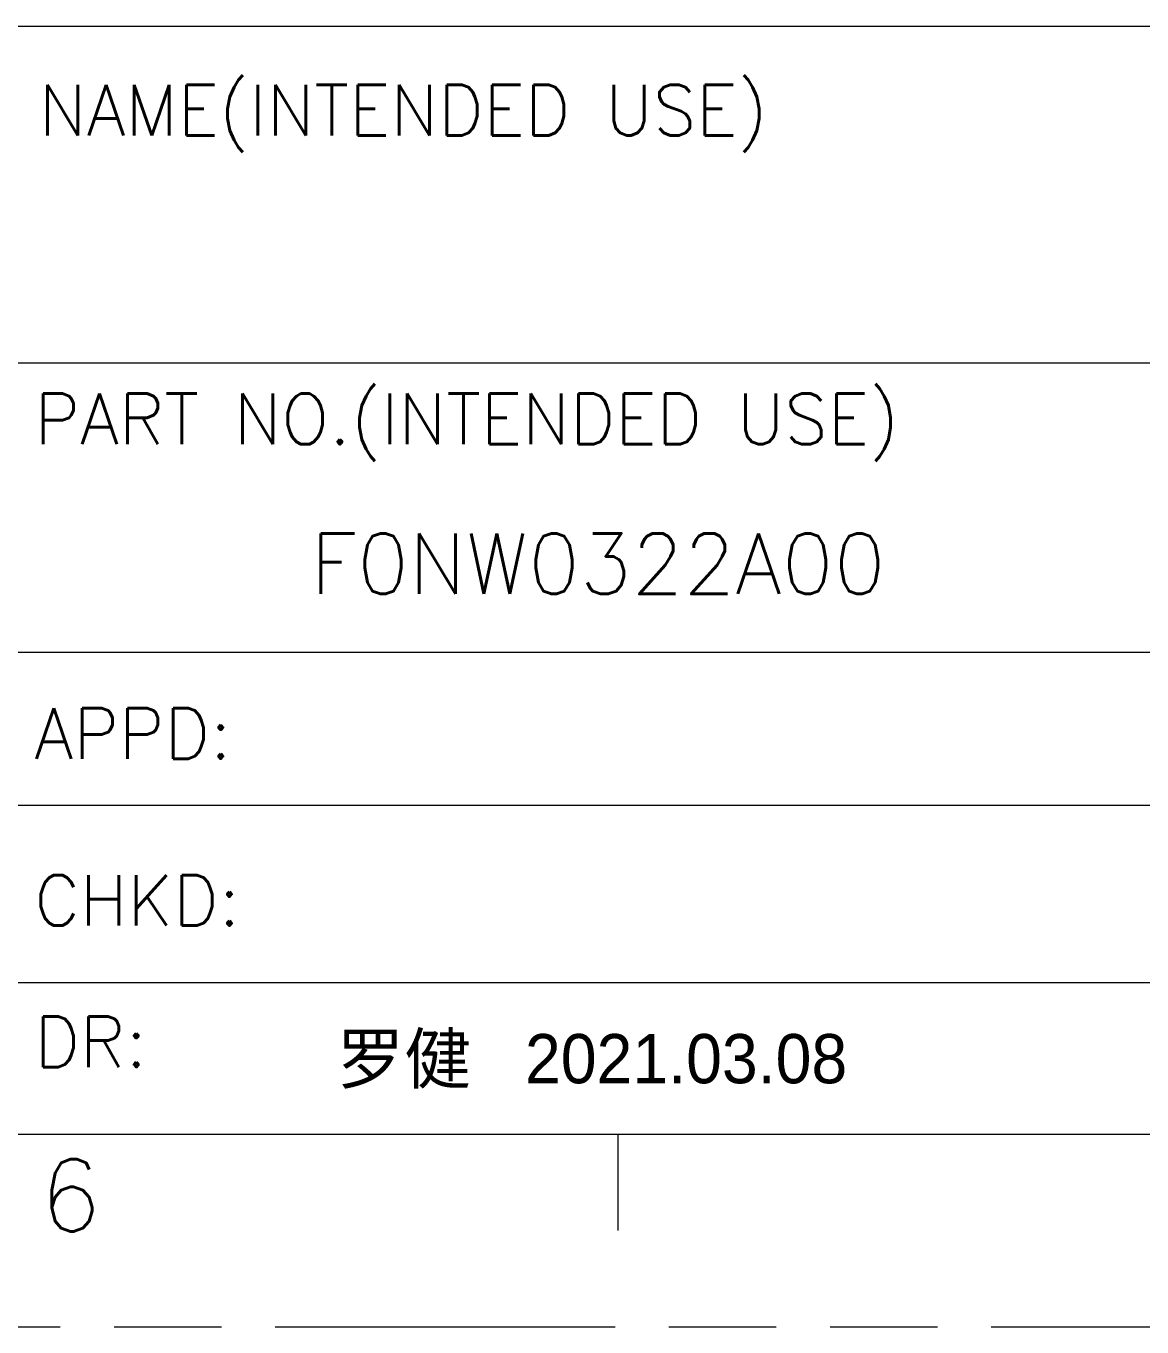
# Model space of a CAD drawing. Extents: x 2140 to 2416, y -42 to 153.
# Drawn here: x 2333.48 to 2364.65, y -42.49 to -6.16 of the extents above; entities that cross this region are included whole.
import ezdxf
from ezdxf.enums import TextEntityAlignment as Align

# ---------------------------------------------------------------- set-up
doc = ezdxf.new("R2010")
doc.units = 0
doc.linetypes.add('PHANTOM', pattern=[29.5, 9.5, -1.5, 3, -1.5, 3, -1.5, 9.5])
doc.layers.get('0').update_dxf_attribs({"lineweight": 9})
doc.layers.add('0PAPERF', color=2, linetype='PHANTOM', lineweight=9, plot=False)
doc.styles.add('SIMPLEX', font='simplex.shx')
doc.styles.get("Standard").update_dxf_attribs({"font": 'PMingLiU.ttf'})

msp = doc.modelspace()

# ---------------------------------------------------------------- linework, layer by layer
for p, q in [((2283.4, -6.16), (2407.862, -6.16)), ((2407.862, -23.652), (2332.512, -23.652)), ((2365.477, -27.929), (2315.692, -27.929)), ((2332.512, -32.873), (2365.477, -32.873)), ((2148.173, -37.108), (2407.862, -37.108)), ((2350.004, -37.108), (2350.004, -39.799))]:
    msp.add_line(p, q)
msp.add_lwpolyline([(2332.512, -6.16), (2407.862, -6.16), (2407.862, -15.579), (2332.512, -15.579)], close=True)
at = {"layer": '0PAPERF'}
msp.add_line((2140.435, -42.49), (2416.341, -42.49), dxfattribs=at)

# ---------------------------------------------------------------- texts
at = {"lineweight": 0, "style": 'SIMPLEX'}
msp.add_text('NAME(INTENDED USE)', height=1.41401, dxfattribs=at).set_placement((2333.836, -9.215))
at = {"style": 'SIMPLEX'}
for s, height, p in [('PART NO.(INTENDED USE)', 1.41282, (2333.71, -17.838)), ('APPD:', 1.4128, (2333.71, -26.621)), ('CHKD:', 1.4128, (2333.71, -31.282)), ('DR:', 1.4128, (2333.71, -35.232)), ('6', 2.018, (2333.857, -39.826))]:
    msp.add_text(s, height=height, dxfattribs=at).set_placement(p)
at = {"lineweight": 5, "style": 'SIMPLEX'}
msp.add_text('F0NW0322A00', height=1.68812, dxfattribs=at).set_placement((2349.453, -21.174), align=Align.MIDDLE)
at = {"insert": (2349.29, -35.073), "char_height": 1.375, "width": 80.41107, "attachment_point": 5}
msp.add_mtext('{\\fPMingLiU|b0|i0|c136|p0;罗健   2021.03.08}', dxfattribs=at)

doc.saveas('drawing.dxf')
